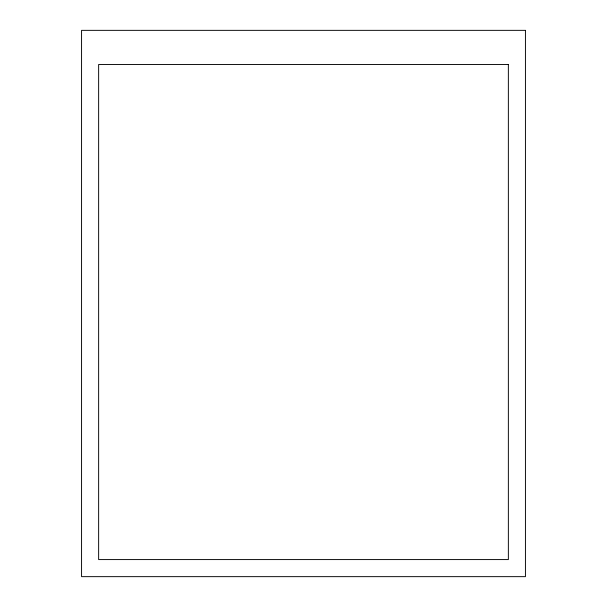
<?xml version="1.0" encoding="UTF-8"?>
<svg xmlns="http://www.w3.org/2000/svg" width="607" height="607" viewBox="0 0 607 607"><rect width="100%" height="100%" fill="white"/><g stroke="black" fill="none" stroke-linecap="round" stroke-linejoin="round"><path stroke-width="0.91" d="M525.434 30.35L81.566 30.35L81.566 576.65L525.434 576.65L525.434 30.35M508.363 64.494L98.638 64.494L98.638 559.578L508.363 559.578L508.363 64.494"/></g></svg>
